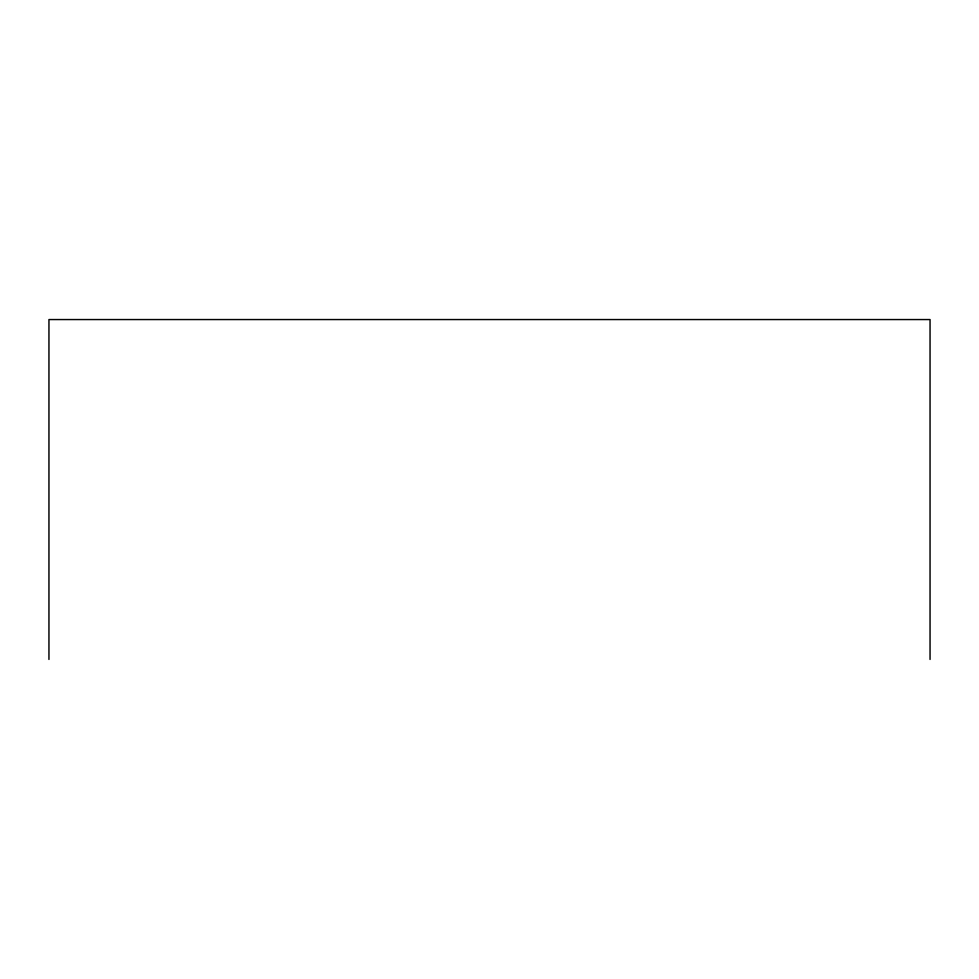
<?xml version="1.0" encoding="UTF-8"?>
<svg xmlns="http://www.w3.org/2000/svg" width="979" height="979" viewBox="0 0 979 979"><rect width="100%" height="100%" fill="white"/><g stroke="black" fill="none" stroke-linecap="round" stroke-linejoin="round"><path stroke-width="1.47" d="M930.05 659.442L930.05 319.558L48.95 319.558L48.95 659.442"/></g></svg>
